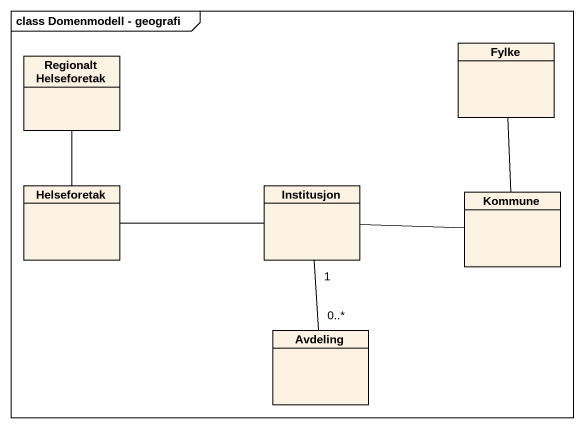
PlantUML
@startuml
mainframe class Domenmodell - geografi
hide circle
hide empty members
class "Regionalt Helseforetak" as Regionalt_Helseforetak
class Fylke
class Helseforetak
class Institusjon
class Kommune
class Avdeling
Regionalt_Helseforetak -- Helseforetak
Fylke -- Kommune
Institusjon -left- Helseforetak
Institusjon -right- Kommune
Institusjon "1" -- "0..*" Avdeling
@enduml
